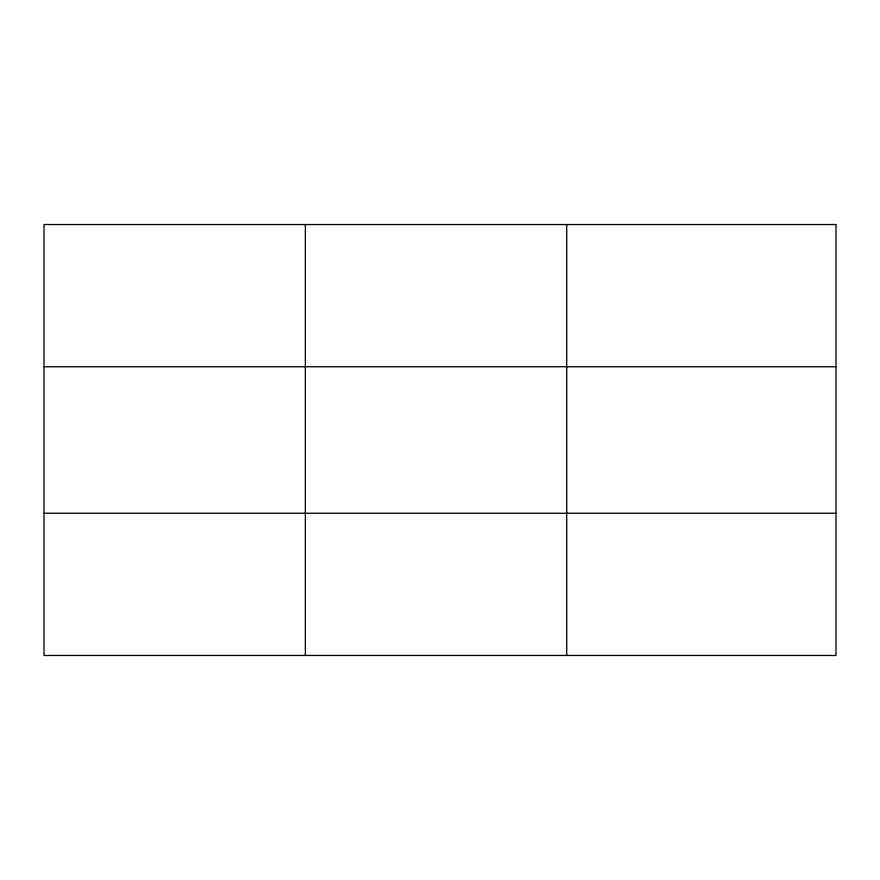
<?xml version="1.0" encoding="UTF-8"?>
<svg xmlns="http://www.w3.org/2000/svg" width="880" height="880" viewBox="0 0 880 880"><rect width="100%" height="100%" fill="white"/><g stroke="black" fill="none" stroke-linecap="round" stroke-linejoin="round"><path stroke-width="1.32" d="M305.36 224.532L305.36 655.468M566.72 224.532L566.72 655.468M44 366.74L836 366.74M44 513.26L836 513.26M836 224.532L836 655.468L44 655.468L44 224.532L836 224.532"/></g></svg>
